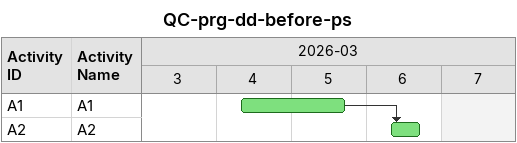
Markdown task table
QC-prg-dd-before-ps

| ID | Task | Start | Finish | Predecessors |
|---|---|---|---|---|
| A1 | A1 | 2026-03-04 | 2026-03-05 |  |
| A2 | A2 | 2026-03-06 | 2026-03-06 | A1 |
